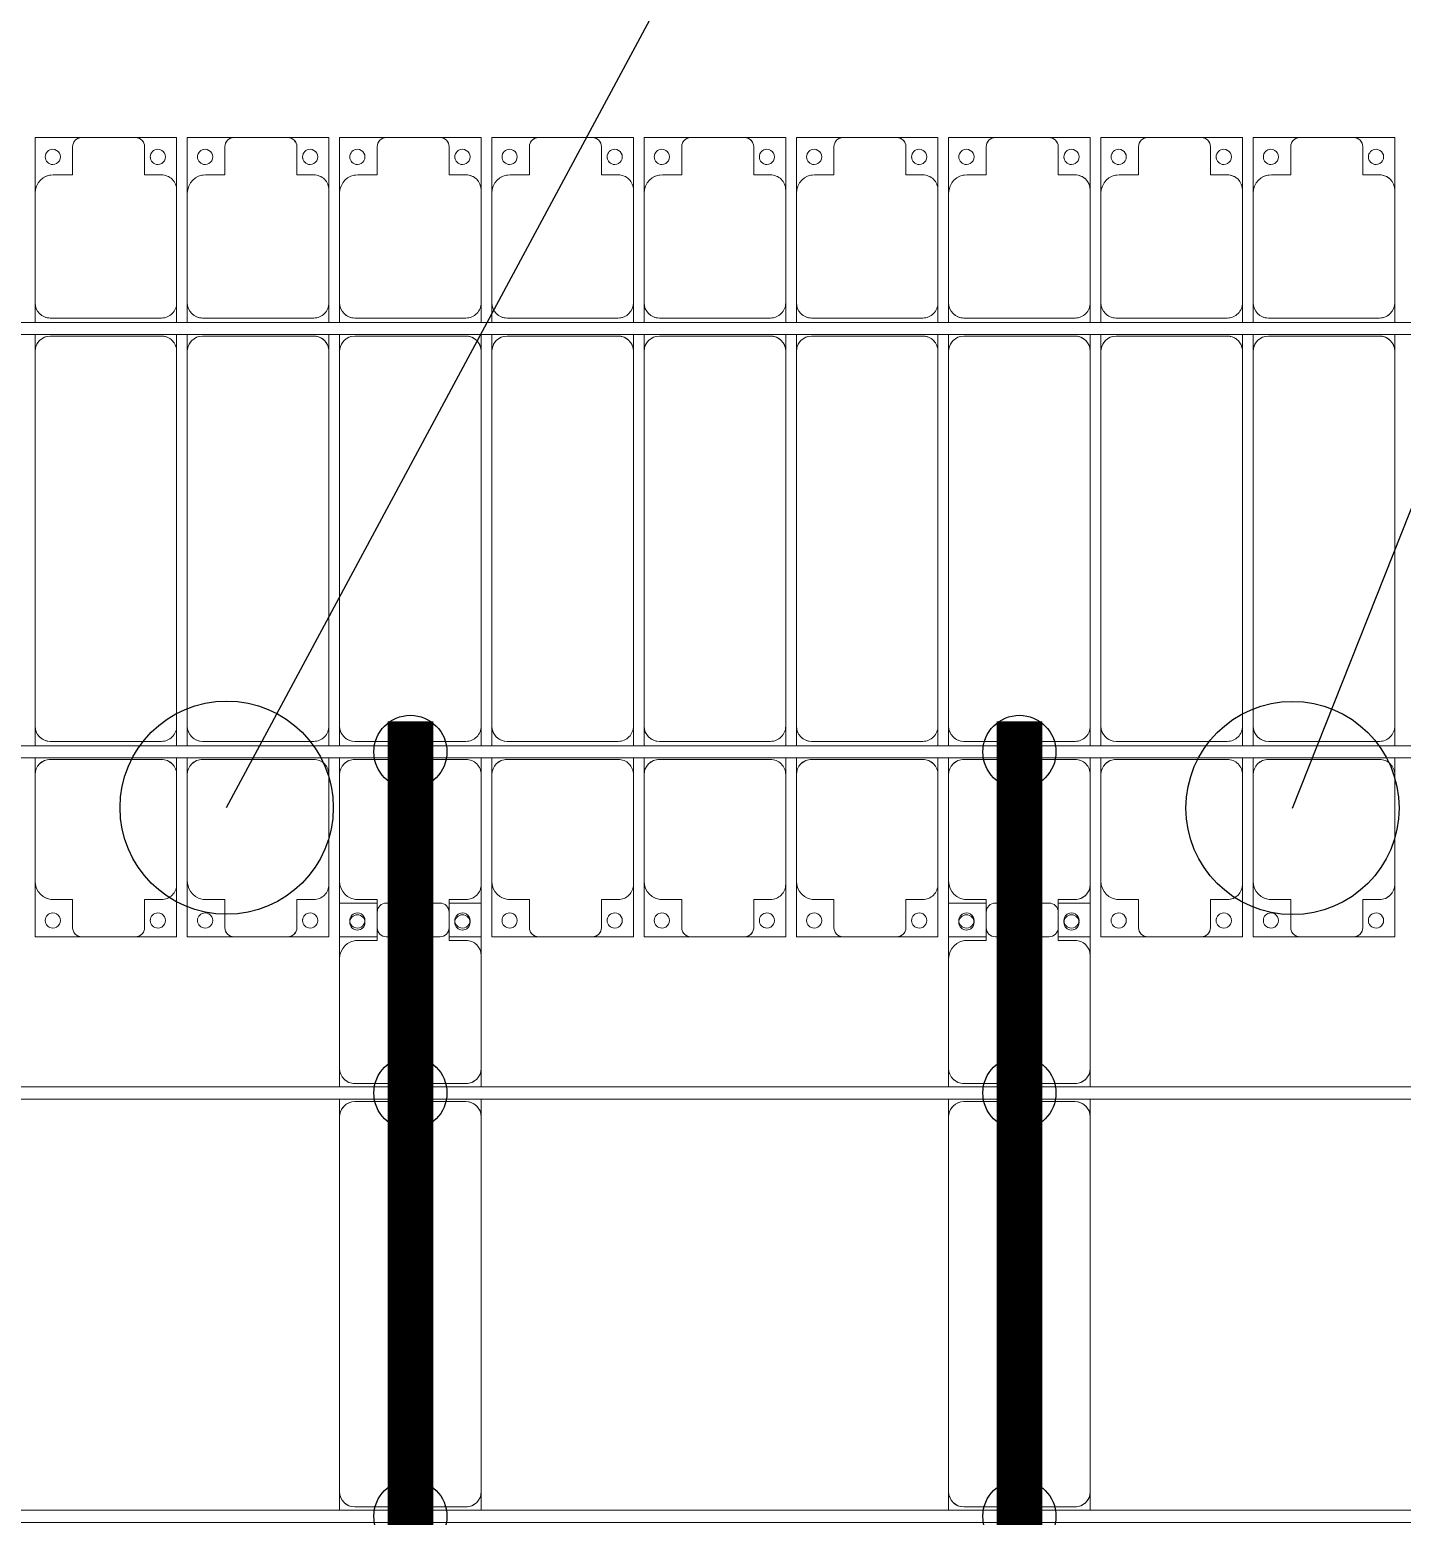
# Model space of a CAD drawing. Header units: millimetres. Extents: x -178706 to 107777, y -87310 to 933.
# Drawn here: x -14141 to -9634, y -44021 to -39140 of the extents above; entities that cross this region are included whole.
import ezdxf

# ---------------------------------------------------------------- set-up
doc = ezdxf.new("R2010")
doc.units = ezdxf.units.MM
doc.layers.add('A-GENM', color=13, linetype='Continuous', lineweight=9)
doc.layers.add('S-BEAM', color=12, linetype='Continuous', lineweight=9)
for name, color, linetype in [('GC-BICH NEO', 6, 'Continuous'), ('GC-DAY NEO', 5, 'Continuous'), ('GC-HOP 40x60 GIA CUONG', 1, 'Continuous')]:
    doc.layers.add(name, color=color, linetype=linetype)

# ---------------------------------------------------------------- blocks, each defined once
blk = doc.blocks.new('Dai phao do pin - DẢI PHAO ĐỠ PIN-V62-BỐ TRÍ KHUNG KẾT CẤU BÈ PIN 04')
at = {"layer": 'A-GENM', "color": 7}
for p, q in [((31948.9, 241.6), (32009.7, 241.6)), ((33240.3, 241.6), (32009.7, 241.6)), ((33240.3, 241.6), (33298.9, 241.6)), ((33338.9, 241.6), (33399.7, 241.6)), ((33759.7, 241.6), (33399.7, 241.6)), ((33759.7, 241.6), (33942.2, 241.6)), ((33942.2, 241.6), (33942.2, 118.2)), ((31959.7, 191.6), (31959.7, -173.4)), ((33290.3, -173.4), (33290.3, 191.6)), ((33349.7, 191.6), (33349.7, -173.4)), ((33819.7, 118.2), (33819.7, 181.6)), ((33912.2, 118.2), (33819.7, 118.2)), ((33942.2, -88.2), (33942.2, 88.2)), ((33819.7, -173.4), (33819.7, -118.2)), ((33819.7, -118.2), (33912.2, -118.2)), ((33942.2, -118.2), (33942.2, -223.4)), ((32009.7, -223.4), (31948.9, -223.4)), ((32009.7, -223.4), (33240.3, -223.4)), ((33298.9, -223.4), (33240.3, -223.4)), ((33399.7, -223.4), (33338.9, -223.4)), ((33399.7, -223.4), (33769.7, -223.4)), ((33942.2, -223.4), (33769.7, -223.4))]:
    blk.add_line(p, q, dxfattribs=at)
for centre, radius, start, end in [((32009.7, 191.6), 50, 90, 180), ((32009.7, 191.6), 50, 105, 180), ((33240.3, 191.6), 50, 360, 90), ((33240.3, 191.6), 50, 15, 90), ((33399.7, 191.6), 50, 90, 180), ((33399.7, 191.6), 50, 135, 180), ((33759.7, 181.6), 60, 360, 90), ((33759.7, 181.6), 60, 360, 30), ((33878.6, 183.2), 25, 360, 180), ((33878.6, 183.2), 25, 180, 0), ((33912.2, 88.2), 30, 0, 90), ((33912.2, -88.2), 30, 270, 0), ((33878.6, -161.8), 25, 0, 180), ((32009.7, -173.4), 50, 180, 270), ((32009.7, -173.4), 50, 180, 225), ((33240.3, -173.4), 50, 270, 360), ((33240.3, -173.4), 50, 285, 360), ((33399.7, -173.4), 50, 180, 270), ((33399.7, -173.4), 50, 180, 225), ((33769.7, -173.4), 50, 270, 360), ((33769.7, -173.4), 50, 315, 0), ((33878.6, -161.8), 25, 180, 0), ((32009.7, -173.4), 50, 231.3763, 270)]:
    blk.add_arc(centre, radius, start, end, dxfattribs=at)
blk = doc.blocks.new('Dai phao do pin - DẢI PHAO ĐỠ PIN-V63-BỐ TRÍ KHUNG KẾT CẤU BÈ PIN 04')
at = {"layer": 'A-GENM', "color": 7}
for p, q in [((31948.9, 241.6), (32009.7, 241.6)), ((33240.3, 241.6), (32009.7, 241.6)), ((33240.3, 241.6), (33298.9, 241.6)), ((33338.9, 241.6), (33399.7, 241.6)), ((33759.7, 241.6), (33399.7, 241.6)), ((33759.7, 241.6), (33942.2, 241.6)), ((33942.2, 241.6), (33942.2, 118.2)), ((31959.7, 191.6), (31959.7, -173.4)), ((33290.3, -173.4), (33290.3, 191.6)), ((33349.7, 191.6), (33349.7, -173.4)), ((33819.7, 118.2), (33819.7, 181.6)), ((33912.2, 118.2), (33819.7, 118.2)), ((33942.2, -88.2), (33942.2, 88.2)), ((33819.7, -173.4), (33819.7, -118.2)), ((33819.7, -118.2), (33912.2, -118.2)), ((33942.2, -118.2), (33942.2, -223.4)), ((32009.7, -223.4), (31948.9, -223.4)), ((32009.7, -223.4), (33240.3, -223.4)), ((33298.9, -223.4), (33240.3, -223.4)), ((33399.7, -223.4), (33338.9, -223.4)), ((33399.7, -223.4), (33769.7, -223.4)), ((33942.2, -223.4), (33769.7, -223.4))]:
    blk.add_line(p, q, dxfattribs=at)
for centre, radius, start, end in [((32009.7, 191.6), 50, 90, 180), ((32009.7, 191.6), 50, 105, 180), ((33240.3, 191.6), 50, 360, 90), ((33240.3, 191.6), 50, 15, 90), ((33399.7, 191.6), 50, 90, 180), ((33399.7, 191.6), 50, 135, 180), ((33759.7, 181.6), 60, 360, 90), ((33759.7, 181.6), 60, 360, 30), ((33878.6, 183.2), 25, 360, 180), ((33878.6, 183.2), 25, 180, 0), ((33912.2, 88.2), 30, 0, 90), ((33912.2, -88.2), 30, 270, 0), ((33878.6, -161.8), 25, 0, 180), ((32009.7, -173.4), 50, 180, 270), ((32009.7, -173.4), 50, 180, 225), ((33240.3, -173.4), 50, 270, 360), ((33240.3, -173.4), 50, 285, 360), ((33399.7, -173.4), 50, 180, 270), ((33399.7, -173.4), 50, 180, 225), ((33769.7, -173.4), 50, 270, 360), ((33769.7, -173.4), 50, 315, 0), ((33878.6, -161.8), 25, 180, 0), ((32009.7, -173.4), 50, 231.3815, 270)]:
    blk.add_arc(centre, radius, start, end, dxfattribs=at)
blk = doc.blocks.new('Dầm C52 - Dầm C52-22346-BỐ TRÍ KHUNG KẾT CẤU BÈ PIN 04')
at = {"layer": 'S-BEAM', "color": 1}
for p, q in [((-87623.4, 20), (87623.4, 20)), ((87623.4, -20), (-87623.4, -20))]:
    blk.add_line(p, q, dxfattribs=at)
blk = doc.blocks.new('Dải phao đi lại kèm đỡ invester - DẢI PHAO ĐI LẠI-17150-BỐ TRÍ KHUNG KẾT CẤU BÈ PIN 04')
at = {"layer": 'A-GENM', "color": 7}
for p, q in [((30258.4, 1312.2), (30411.8, 1312.2)), ((30258.4, 1129.7), (30258.4, 1312.2)), ((30381.8, 1282.2), (30381.8, 1189.7)), ((30588.2, 1312.2), (30411.8, 1312.2)), ((30588.2, 1312.2), (30723.4, 1312.2)), ((30618.2, 1189.7), (30618.2, 1282.2)), ((30723.4, 1312.2), (30723.4, 1139.7)), ((30758.4, 1312.2), (30911.8, 1312.2)), ((30758.4, 1129.7), (30758.4, 1312.2)), ((30881.8, 1282.2), (30881.8, 1189.7)), ((31088.2, 1312.2), (30911.8, 1312.2)), ((31088.2, 1312.2), (31223.4, 1312.2)), ((31118.2, 1189.7), (31118.2, 1282.2)), ((31223.4, 1312.2), (31223.4, 1139.7)), ((31258.4, 1312.2), (31411.8, 1312.2)), ((31258.4, 1129.7), (31258.4, 1312.2)), ((31381.8, 1282.2), (31381.8, 1189.7)), ((31588.2, 1312.2), (31411.8, 1312.2)), ((31588.2, 1312.2), (31723.4, 1312.2)), ((31618.2, 1189.7), (31618.2, 1282.2)), ((31723.4, 1312.2), (31723.4, 1139.7)), ((31758.4, 1312.2), (31911.8, 1312.2)), ((31758.4, 1129.7), (31758.4, 1312.2)), ((31881.8, 1282.2), (31881.8, 1189.7)), ((32088.2, 1312.2), (31911.8, 1312.2)), ((32088.2, 1312.2), (32223.4, 1312.2)), ((32118.2, 1189.7), (32118.2, 1282.2)), ((32223.4, 1312.2), (32223.4, 1139.7)), ((32258.4, 1312.2), (32411.8, 1312.2)), ((32258.4, 1129.7), (32258.4, 1312.2)), ((32381.8, 1282.2), (32381.8, 1189.7)), ((32588.2, 1312.2), (32411.8, 1312.2)), ((32588.2, 1312.2), (32723.4, 1312.2)), ((32618.2, 1189.7), (32618.2, 1282.2)), ((32723.4, 1312.2), (32723.4, 1139.7)), ((32758.4, 1312.2), (32911.8, 1312.2)), ((32758.4, 1129.7), (32758.4, 1312.2)), ((32881.8, 1282.2), (32881.8, 1189.7)), ((33088.2, 1312.2), (32911.8, 1312.2)), ((33088.2, 1312.2), (33223.4, 1312.2)), ((33118.2, 1189.7), (33118.2, 1282.2)), ((33223.4, 1312.2), (33223.4, 1139.7)), ((33258.4, 1312.2), (33411.8, 1312.2)), ((33258.4, 1129.7), (33258.4, 1312.2)), ((33381.8, 1282.2), (33381.8, 1189.7)), ((33588.2, 1312.2), (33411.8, 1312.2)), ((33588.2, 1312.2), (33723.4, 1312.2)), ((33618.2, 1189.7), (33618.2, 1282.2)), ((33723.4, 1312.2), (33723.4, 1139.7)), ((33758.4, 1312.2), (33911.8, 1312.2)), ((33758.4, 1129.7), (33758.4, 1312.2)), ((33881.8, 1282.2), (33881.8, 1189.7)), ((34088.2, 1312.2), (33911.8, 1312.2)), ((34088.2, 1312.2), (34223.4, 1312.2)), ((34118.2, 1189.7), (34118.2, 1282.2)), ((34223.4, 1312.2), (34223.4, 1139.7)), ((34258.4, 1312.2), (34411.8, 1312.2)), ((34258.4, 1129.7), (34258.4, 1312.2)), ((34381.8, 1282.2), (34381.8, 1189.7)), ((34588.2, 1312.2), (34411.8, 1312.2)), ((34588.2, 1312.2), (34723.4, 1312.2)), ((34618.2, 1189.7), (34618.2, 1282.2)), ((34723.4, 1312.2), (34723.4, 1139.7)), ((30381.8, 1189.7), (30318.4, 1189.7)), ((30673.4, 1189.7), (30618.2, 1189.7)), ((30881.8, 1189.7), (30818.4, 1189.7)), ((31173.4, 1189.7), (31118.2, 1189.7)), ((31381.8, 1189.7), (31318.4, 1189.7)), ((31673.4, 1189.7), (31618.2, 1189.7)), ((31881.8, 1189.7), (31818.4, 1189.7)), ((32173.4, 1189.7), (32118.2, 1189.7)), ((32381.8, 1189.7), (32318.4, 1189.7)), ((32673.4, 1189.7), (32618.2, 1189.7)), ((32881.8, 1189.7), (32818.4, 1189.7)), ((33173.4, 1189.7), (33118.2, 1189.7)), ((33381.8, 1189.7), (33318.4, 1189.7)), ((33673.4, 1189.7), (33618.2, 1189.7)), ((33881.8, 1189.7), (33818.4, 1189.7)), ((34173.4, 1189.7), (34118.2, 1189.7)), ((34381.8, 1189.7), (34318.4, 1189.7)), ((34673.4, 1189.7), (34618.2, 1189.7)), ((30258.4, 1129.7), (30258.4, 769.7)), ((30723.4, 769.7), (30723.4, 1139.7)), ((30758.4, 1129.7), (30758.4, 769.7)), ((31223.4, 769.7), (31223.4, 1139.7)), ((31258.4, 1129.7), (31258.4, 769.7)), ((31723.4, 769.7), (31723.4, 1139.7)), ((31758.4, 1129.7), (31758.4, 769.7)), ((32223.4, 769.7), (32223.4, 1139.7)), ((32258.4, 1129.7), (32258.4, 769.7)), ((32723.4, 769.7), (32723.4, 1139.7)), ((32758.4, 1129.7), (32758.4, 769.7)), ((33223.4, 769.7), (33223.4, 1139.7)), ((33258.4, 1129.7), (33258.4, 769.7)), ((33723.4, 769.7), (33723.4, 1139.7)), ((33758.4, 1129.7), (33758.4, 769.7)), ((34223.4, 769.7), (34223.4, 1139.7)), ((34258.4, 1129.7), (34258.4, 769.7)), ((34723.4, 769.7), (34723.4, 1139.7)), ((30258.4, 705.3), (30258.4, 769.7)), ((30723.4, 769.7), (30723.4, 705.3)), ((30758.4, 705.3), (30758.4, 769.7)), ((31223.4, 769.7), (31223.4, 705.3)), ((31258.4, 705.3), (31258.4, 769.7)), ((31723.4, 769.7), (31723.4, 705.3)), ((31758.4, 705.3), (31758.4, 769.7)), ((32223.4, 769.7), (32223.4, 705.3)), ((32258.4, 705.3), (32258.4, 769.7)), ((32723.4, 769.7), (32723.4, 705.3)), ((32758.4, 705.3), (32758.4, 769.7)), ((33223.4, 769.7), (33223.4, 705.3)), ((33258.4, 705.3), (33258.4, 769.7)), ((33723.4, 769.7), (33723.4, 705.3)), ((33758.4, 705.3), (33758.4, 769.7)), ((34223.4, 769.7), (34223.4, 705.3)), ((34258.4, 705.3), (34258.4, 769.7)), ((34723.4, 769.7), (34723.4, 705.3)), ((30308.4, 719.7), (30673.4, 719.7)), ((30808.4, 719.7), (31173.4, 719.7)), ((31308.4, 719.7), (31673.4, 719.7)), ((31808.4, 719.7), (32173.4, 719.7)), ((32308.4, 719.7), (32673.4, 719.7)), ((32808.4, 719.7), (33173.4, 719.7)), ((33308.4, 719.7), (33673.4, 719.7)), ((33808.4, 719.7), (34173.4, 719.7)), ((34308.4, 719.7), (34673.4, 719.7)), ((30258.4, 610.3), (30258.4, 665.3)), ((30673.4, 660.3), (30308.4, 660.3)), ((30723.4, 665.3), (30723.4, 610.3)), ((30758.4, 610.3), (30758.4, 665.3)), ((31173.4, 660.3), (30808.4, 660.3)), ((31223.4, 665.3), (31223.4, 610.3)), ((31258.4, 610.3), (31258.4, 665.3)), ((31673.4, 660.3), (31308.4, 660.3)), ((31723.4, 665.3), (31723.4, 610.3)), ((31758.4, 610.3), (31758.4, 665.3)), ((32173.4, 660.3), (31808.4, 660.3)), ((32223.4, 665.3), (32223.4, 610.3)), ((32258.4, 610.3), (32258.4, 665.3)), ((32673.4, 660.3), (32308.4, 660.3)), ((32723.4, 665.3), (32723.4, 610.3)), ((32758.4, 610.3), (32758.4, 665.3)), ((33173.4, 660.3), (32808.4, 660.3)), ((33223.4, 665.3), (33223.4, 610.3)), ((33258.4, 610.3), (33258.4, 665.3)), ((33673.4, 660.3), (33308.4, 660.3)), ((33723.4, 665.3), (33723.4, 610.3)), ((33758.4, 610.3), (33758.4, 665.3)), ((34173.4, 660.3), (33808.4, 660.3)), ((34223.4, 665.3), (34223.4, 610.3)), ((34258.4, 610.3), (34258.4, 665.3)), ((34673.4, 660.3), (34308.4, 660.3)), ((34723.4, 665.3), (34723.4, 610.3)), ((30258.4, 610.3), (30258.4, -620.3)), ((30723.4, -620.3), (30723.4, 610.3)), ((30758.4, 610.3), (30758.4, -620.3)), ((31223.4, -620.3), (31223.4, 610.3)), ((31258.4, 610.3), (31258.4, -620.3)), ((31723.4, -620.3), (31723.4, 610.3)), ((31758.4, 610.3), (31758.4, -620.3)), ((32223.4, -620.3), (32223.4, 610.3)), ((32258.4, 610.3), (32258.4, -620.3)), ((32723.4, -620.3), (32723.4, 610.3)), ((32758.4, 610.3), (32758.4, -620.3)), ((33223.4, -620.3), (33223.4, 610.3)), ((33258.4, 610.3), (33258.4, -620.3)), ((33723.4, -620.3), (33723.4, 610.3)), ((33758.4, 610.3), (33758.4, -620.3)), ((34223.4, -620.3), (34223.4, 610.3)), ((34258.4, 610.3), (34258.4, -620.3)), ((34723.4, -620.3), (34723.4, 610.3)), ((30258.4, -684.7), (30258.4, -620.3)), ((30723.4, -620.3), (30723.4, -684.7)), ((30758.4, -684.7), (30758.4, -620.3)), ((31223.4, -620.3), (31223.4, -684.7)), ((31258.4, -684.7), (31258.4, -620.3)), ((31723.4, -620.3), (31723.4, -684.7)), ((31758.4, -684.7), (31758.4, -620.3)), ((32223.4, -620.3), (32223.4, -684.7)), ((32258.4, -684.7), (32258.4, -620.3)), ((32723.4, -620.3), (32723.4, -684.7)), ((32758.4, -684.7), (32758.4, -620.3)), ((33223.4, -620.3), (33223.4, -684.7)), ((33258.4, -684.7), (33258.4, -620.3)), ((33723.4, -620.3), (33723.4, -684.7)), ((33758.4, -684.7), (33758.4, -620.3)), ((34223.4, -620.3), (34223.4, -684.7)), ((34258.4, -684.7), (34258.4, -620.3)), ((34723.4, -620.3), (34723.4, -684.7)), ((30308.4, -670.3), (30673.4, -670.3)), ((30808.4, -670.3), (31173.4, -670.3)), ((31308.4, -670.3), (31673.4, -670.3)), ((31808.4, -670.3), (32173.4, -670.3)), ((32308.4, -670.3), (32673.4, -670.3)), ((32808.4, -670.3), (33173.4, -670.3)), ((33308.4, -670.3), (33673.4, -670.3)), ((33808.4, -670.3), (34173.4, -670.3)), ((34308.4, -670.3), (34673.4, -670.3)), ((30258.4, -779.7), (30258.4, -724.7)), ((30673.4, -729.7), (30308.4, -729.7)), ((30723.4, -724.7), (30723.4, -779.7)), ((30758.4, -779.7), (30758.4, -724.7)), ((31173.4, -729.7), (30808.4, -729.7)), ((31223.4, -724.7), (31223.4, -779.7)), ((31258.4, -779.7), (31258.4, -724.7)), ((31673.4, -729.7), (31308.4, -729.7)), ((31723.4, -724.7), (31723.4, -779.7)), ((31758.4, -779.7), (31758.4, -724.7)), ((32173.4, -729.7), (31808.4, -729.7)), ((32223.4, -724.7), (32223.4, -779.7)), ((32258.4, -779.7), (32258.4, -724.7)), ((32673.4, -729.7), (32308.4, -729.7)), ((32723.4, -724.7), (32723.4, -779.7)), ((32758.4, -779.7), (32758.4, -724.7)), ((33173.4, -729.7), (32808.4, -729.7)), ((33223.4, -724.7), (33223.4, -779.7)), ((33258.4, -779.7), (33258.4, -724.7)), ((33673.4, -729.7), (33308.4, -729.7)), ((33723.4, -724.7), (33723.4, -779.7)), ((33758.4, -779.7), (33758.4, -724.7)), ((34173.4, -729.7), (33808.4, -729.7)), ((34223.4, -724.7), (34223.4, -779.7)), ((34258.4, -779.7), (34258.4, -724.7)), ((34673.4, -729.7), (34308.4, -729.7)), ((34723.4, -724.7), (34723.4, -779.7)), ((30258.4, -779.7), (30258.4, -1129.7)), ((30723.4, -1139.7), (30723.4, -779.7)), ((30758.4, -779.7), (30758.4, -1129.7)), ((31223.4, -1139.7), (31223.4, -779.7)), ((31258.4, -779.7), (31258.4, -1129.7)), ((31723.4, -1139.7), (31723.4, -779.7)), ((31758.4, -779.7), (31758.4, -1129.7)), ((32223.4, -1139.7), (32223.4, -779.7)), ((32258.4, -779.7), (32258.4, -1129.7)), ((32723.4, -1139.7), (32723.4, -779.7)), ((32758.4, -779.7), (32758.4, -1129.7)), ((33223.4, -1139.7), (33223.4, -779.7)), ((33258.4, -779.7), (33258.4, -1129.7)), ((33723.4, -1139.7), (33723.4, -779.7)), ((33758.4, -779.7), (33758.4, -1129.7)), ((34223.4, -1139.7), (34223.4, -779.7)), ((34258.4, -779.7), (34258.4, -1129.7)), ((34723.4, -1139.7), (34723.4, -779.7)), ((30258.4, -1312.2), (30258.4, -1129.7)), ((30723.4, -1139.7), (30723.4, -1312.2)), ((30758.4, -1312.2), (30758.4, -1129.7)), ((31223.4, -1139.7), (31223.4, -1312.2)), ((31258.4, -1312.2), (31258.4, -1129.7)), ((31723.4, -1139.7), (31723.4, -1312.2)), ((31758.4, -1312.2), (31758.4, -1129.7)), ((32223.4, -1139.7), (32223.4, -1312.2)), ((32258.4, -1312.2), (32258.4, -1129.7)), ((32723.4, -1139.7), (32723.4, -1312.2)), ((32758.4, -1312.2), (32758.4, -1129.7)), ((33223.4, -1139.7), (33223.4, -1312.2)), ((33258.4, -1312.2), (33258.4, -1129.7)), ((33723.4, -1139.7), (33723.4, -1312.2)), ((33758.4, -1312.2), (33758.4, -1129.7)), ((34223.4, -1139.7), (34223.4, -1312.2)), ((34258.4, -1312.2), (34258.4, -1129.7)), ((34723.4, -1139.7), (34723.4, -1312.2)), ((30318.4, -1189.7), (30381.8, -1189.7)), ((30381.8, -1189.7), (30381.8, -1282.2)), ((30618.2, -1282.2), (30618.2, -1189.7)), ((30618.2, -1189.7), (30673.4, -1189.7)), ((30818.4, -1189.7), (30881.8, -1189.7)), ((30881.8, -1189.7), (30881.8, -1282.2)), ((31118.2, -1282.2), (31118.2, -1189.7)), ((31118.2, -1189.7), (31173.4, -1189.7)), ((31318.4, -1189.7), (31381.8, -1189.7)), ((31381.8, -1189.7), (31381.8, -1282.2)), ((31618.2, -1282.2), (31618.2, -1189.7)), ((31618.2, -1189.7), (31673.4, -1189.7)), ((31818.4, -1189.7), (31881.8, -1189.7)), ((31881.8, -1189.7), (31881.8, -1282.2)), ((32118.2, -1282.2), (32118.2, -1189.7)), ((32118.2, -1189.7), (32173.4, -1189.7)), ((32318.4, -1189.7), (32381.8, -1189.7)), ((32381.8, -1189.7), (32381.8, -1282.2)), ((32618.2, -1282.2), (32618.2, -1189.7)), ((32618.2, -1189.7), (32673.4, -1189.7)), ((32818.4, -1189.7), (32881.8, -1189.7)), ((32881.8, -1189.7), (32881.8, -1282.2)), ((33118.2, -1282.2), (33118.2, -1189.7)), ((33118.2, -1189.7), (33173.4, -1189.7)), ((33318.4, -1189.7), (33381.8, -1189.7)), ((33381.8, -1189.7), (33381.8, -1282.2)), ((33618.2, -1282.2), (33618.2, -1189.7)), ((33618.2, -1189.7), (33673.4, -1189.7)), ((33818.4, -1189.7), (33881.8, -1189.7)), ((33881.8, -1189.7), (33881.8, -1282.2)), ((34118.2, -1282.2), (34118.2, -1189.7)), ((34118.2, -1189.7), (34173.4, -1189.7)), ((34318.4, -1189.7), (34381.8, -1189.7)), ((34381.8, -1189.7), (34381.8, -1282.2)), ((34618.2, -1282.2), (34618.2, -1189.7)), ((34618.2, -1189.7), (34673.4, -1189.7)), ((30411.8, -1312.2), (30258.4, -1312.2)), ((30411.8, -1312.2), (30588.2, -1312.2)), ((30723.4, -1312.2), (30588.2, -1312.2)), ((30911.8, -1312.2), (30758.4, -1312.2)), ((30911.8, -1312.2), (31088.2, -1312.2)), ((31223.4, -1312.2), (31088.2, -1312.2)), ((31381.8, -1312.2), (31258.4, -1312.2)), ((31411.8, -1312.2), (31588.2, -1312.2)), ((31723.4, -1312.2), (31618.2, -1312.2)), ((31911.8, -1312.2), (31758.4, -1312.2)), ((31911.8, -1312.2), (32088.2, -1312.2)), ((32223.4, -1312.2), (32088.2, -1312.2)), ((32411.8, -1312.2), (32258.4, -1312.2)), ((32411.8, -1312.2), (32588.2, -1312.2)), ((32723.4, -1312.2), (32588.2, -1312.2)), ((32911.8, -1312.2), (32758.4, -1312.2)), ((32911.8, -1312.2), (33088.2, -1312.2)), ((33223.4, -1312.2), (33088.2, -1312.2)), ((33381.8, -1312.2), (33258.4, -1312.2)), ((33411.8, -1312.2), (33588.2, -1312.2)), ((33723.4, -1312.2), (33618.2, -1312.2)), ((33911.8, -1312.2), (33758.4, -1312.2)), ((33911.8, -1312.2), (34088.2, -1312.2)), ((34223.4, -1312.2), (34088.2, -1312.2)), ((34411.8, -1312.2), (34258.4, -1312.2)), ((34411.8, -1312.2), (34588.2, -1312.2)), ((34723.4, -1312.2), (34588.2, -1312.2))]:
    blk.add_line(p, q, dxfattribs=at)
for centre, radius, start, end in [((30316.8, 1248.6), 25, 90, 270), ((30316.8, 1248.6), 25, 270, 90), ((30411.8, 1282.2), 30, 90, 180), ((30411.8, 1282.2), 30, 90, 150), ((30588.2, 1282.2), 30, 0, 90), ((30588.2, 1282.2), 30, 30, 90), ((30661.8, 1248.6), 25, 90, 270), ((30661.8, 1248.6), 25, 270, 90), ((30816.8, 1248.6), 25, 90, 270), ((30816.8, 1248.6), 25, 270, 90), ((30911.8, 1282.2), 30, 90, 180), ((30911.8, 1282.2), 30, 90, 150), ((31088.2, 1282.2), 30, 360, 90), ((31088.2, 1282.2), 30, 30, 90), ((31161.8, 1248.6), 25, 90, 270), ((31161.8, 1248.6), 25, 270, 90), ((31316.8, 1248.6), 25, 90, 270), ((31316.8, 1248.6), 25, 270, 90), ((31411.8, 1282.2), 30, 90, 180), ((31411.8, 1282.2), 30, 90, 150), ((31588.2, 1282.2), 30, 360, 90), ((31588.2, 1282.2), 30, 30, 90), ((31661.8, 1248.6), 25, 90, 270), ((31661.8, 1248.6), 25, 270, 90), ((31816.8, 1248.6), 25, 90, 270), ((31816.8, 1248.6), 25, 270, 90), ((31911.8, 1282.2), 30, 90, 180), ((31911.8, 1282.2), 30, 90, 150), ((32088.2, 1282.2), 30, 360, 90), ((32088.2, 1282.2), 30, 30, 90), ((32161.8, 1248.6), 25, 90, 270), ((32161.8, 1248.6), 25, 270, 90), ((32316.8, 1248.6), 25, 90, 270), ((32316.8, 1248.6), 25, 270, 90), ((32411.8, 1282.2), 30, 90, 180), ((32411.8, 1282.2), 30, 90, 150), ((32588.2, 1282.2), 30, 360, 90), ((32588.2, 1282.2), 30, 30, 90), ((32661.8, 1248.6), 25, 90, 270), ((32661.8, 1248.6), 25, 270, 90), ((32816.8, 1248.6), 25, 90, 270), ((32816.8, 1248.6), 25, 270, 90), ((32911.8, 1282.2), 30, 90, 180), ((32911.8, 1282.2), 30, 90, 150), ((33088.2, 1282.2), 30, 360, 90), ((33088.2, 1282.2), 30, 30, 90), ((33161.8, 1248.6), 25, 90, 270), ((33161.8, 1248.6), 25, 270, 90), ((33316.8, 1248.6), 25, 90, 270), ((33316.8, 1248.6), 25, 270, 90), ((33411.8, 1282.2), 30, 90, 180), ((33411.8, 1282.2), 30, 90, 150), ((33588.2, 1282.2), 30, 0, 90), ((33588.2, 1282.2), 30, 30, 90), ((33661.8, 1248.6), 25, 90, 270), ((33661.8, 1248.6), 25, 270, 90), ((33816.8, 1248.6), 25, 90, 270), ((33816.8, 1248.6), 25, 270, 90), ((33911.8, 1282.2), 30, 90, 180), ((33911.8, 1282.2), 30, 90, 150), ((34088.2, 1282.2), 30, 360, 90), ((34088.2, 1282.2), 30, 30, 90), ((34161.8, 1248.6), 25, 90, 270), ((34161.8, 1248.6), 25, 270, 90), ((34316.8, 1248.6), 25, 90, 270), ((34316.8, 1248.6), 25, 270, 90), ((34411.8, 1282.2), 30, 90, 180), ((34411.8, 1282.2), 30, 90, 150), ((34588.2, 1282.2), 30, 360, 90), ((34588.2, 1282.2), 30, 30, 90), ((34661.8, 1248.6), 25, 90, 270), ((34661.8, 1248.6), 25, 270, 90), ((30661.8, 1248.6), 25, 180, 195), ((31161.8, 1248.6), 25, 180, 195), ((31661.8, 1248.6), 25, 180, 195), ((32161.8, 1248.6), 25, 180, 195), ((32661.8, 1248.6), 25, 180, 195), ((33161.8, 1248.6), 25, 180, 195), ((33661.8, 1248.6), 25, 180, 195), ((34161.8, 1248.6), 25, 180, 195), ((34661.8, 1248.6), 25, 180, 195), ((30318.4, 1129.7), 60, 90, 180), ((30318.4, 1129.7), 60, 90, 120), ((30673.4, 1139.7), 50, 360, 90), ((30673.4, 1139.7), 50, 45, 90), ((30818.4, 1129.7), 60, 90, 180), ((30818.4, 1129.7), 60, 90, 120), ((31173.4, 1139.7), 50, 360, 90), ((31173.4, 1139.7), 50, 45, 90), ((31318.4, 1129.7), 60, 90, 180), ((31318.4, 1129.7), 60, 90, 120), ((31673.4, 1139.7), 50, 0, 90), ((31673.4, 1139.7), 50, 45, 90), ((31818.4, 1129.7), 60, 90, 180), ((31818.4, 1129.7), 60, 90, 120), ((32173.4, 1139.7), 50, 360, 90), ((32173.4, 1139.7), 50, 45, 90), ((32318.4, 1129.7), 60, 90, 180), ((32318.4, 1129.7), 60, 90, 120), ((32673.4, 1139.7), 50, 360, 90), ((32673.4, 1139.7), 50, 45, 90), ((32818.4, 1129.7), 60, 90, 180), ((32818.4, 1129.7), 60, 90, 120), ((33173.4, 1139.7), 50, 360, 90), ((33173.4, 1139.7), 50, 45, 90), ((33318.4, 1129.7), 60, 90, 180), ((33318.4, 1129.7), 60, 90, 120), ((33673.4, 1139.7), 50, 0, 90), ((33673.4, 1139.7), 50, 45, 90), ((33818.4, 1129.7), 60, 90, 180), ((33818.4, 1129.7), 60, 90, 120), ((34173.4, 1139.7), 50, 0, 90), ((34173.4, 1139.7), 50, 45, 90), ((34318.4, 1129.7), 60, 90, 180), ((34318.4, 1129.7), 60, 90, 120), ((34673.4, 1139.7), 50, 0, 90), ((34673.4, 1139.7), 50, 45, 90), ((30308.4, 769.7), 50, 180, 270), ((30308.4, 769.7), 50, 225, 270), ((30673.4, 769.7), 50, 270, 0), ((30673.4, 769.7), 50, 270, 315), ((30808.4, 769.7), 50, 180, 270), ((30808.4, 769.7), 50, 225, 270), ((31173.4, 769.7), 50, 270, 0), ((31173.4, 769.7), 50, 270, 315), ((31308.4, 769.7), 50, 180, 270), ((31308.4, 769.7), 50, 225, 270), ((31673.4, 769.7), 50, 270, 0), ((31673.4, 769.7), 50, 270, 315), ((31808.4, 769.7), 50, 180, 270), ((31808.4, 769.7), 50, 225, 270), ((32173.4, 769.7), 50, 270, 360), ((32173.4, 769.7), 50, 270, 315), ((32308.4, 769.7), 50, 180, 270), ((32308.4, 769.7), 50, 225, 270), ((32673.4, 769.7), 50, 270, 0), ((32673.4, 769.7), 50, 270, 315), ((32808.4, 769.7), 50, 180, 270), ((32808.4, 769.7), 50, 225, 270), ((33173.4, 769.7), 50, 270, 0), ((33173.4, 769.7), 50, 270, 315), ((33308.4, 769.7), 50, 180, 270), ((33308.4, 769.7), 50, 225, 270), ((33673.4, 769.7), 50, 270, 0), ((33673.4, 769.7), 50, 270, 315), ((33808.4, 769.7), 50, 180, 270), ((33808.4, 769.7), 50, 225, 270), ((34173.4, 769.7), 50, 270, 0), ((34173.4, 769.7), 50, 270, 315), ((34308.4, 769.7), 50, 180, 270), ((34308.4, 769.7), 50, 225, 270), ((34673.4, 769.7), 50, 270, 360), ((34673.4, 769.7), 50, 270, 315), ((30308.4, 610.3), 50, 90, 180), ((30308.4, 610.3), 50, 105, 180), ((30673.4, 610.3), 50, 360, 90), ((30673.4, 610.3), 50, 15, 90), ((30808.4, 610.3), 50, 90, 180), ((30808.4, 610.3), 50, 105, 180), ((31173.4, 610.3), 50, 360, 90), ((31173.4, 610.3), 50, 15, 90), ((31308.4, 610.3), 50, 90, 180), ((31308.4, 610.3), 50, 105, 180), ((31673.4, 610.3), 50, 0, 90), ((31673.4, 610.3), 50, 15, 90), ((31808.4, 610.3), 50, 90, 180), ((31808.4, 610.3), 50, 105, 180), ((32173.4, 610.3), 50, 0, 90), ((32173.4, 610.3), 50, 15, 90), ((32308.4, 610.3), 50, 90, 180), ((32308.4, 610.3), 50, 105, 180), ((32673.4, 610.3), 50, 0, 90), ((32673.4, 610.3), 50, 15, 90), ((32808.4, 610.3), 50, 90, 180), ((32808.4, 610.3), 50, 105, 180), ((33173.4, 610.3), 50, 360, 90), ((33173.4, 610.3), 50, 15, 90), ((33308.4, 610.3), 50, 90, 180), ((33308.4, 610.3), 50, 105, 180), ((33673.4, 610.3), 50, 0, 90), ((33673.4, 610.3), 50, 15, 90), ((33808.4, 610.3), 50, 90, 180), ((33808.4, 610.3), 50, 105, 180), ((34173.4, 610.3), 50, 360, 90), ((34173.4, 610.3), 50, 15, 90), ((34308.4, 610.3), 50, 90, 180), ((34308.4, 610.3), 50, 105, 180), ((34673.4, 610.3), 50, 0, 90), ((34673.4, 610.3), 50, 15, 90), ((30308.4, -620.3), 50, 180, 270), ((30308.4, -620.3), 50, 195, 270), ((30673.4, -620.3), 50, 270, 0), ((30673.4, -620.3), 50, 270, 0), ((30808.4, -620.3), 50, 180, 270), ((30808.4, -620.3), 50, 195, 270), ((31173.4, -620.3), 50, 270, 0), ((31173.4, -620.3), 50, 270, 0), ((31308.4, -620.3), 50, 180, 270), ((31308.4, -620.3), 50, 195, 270), ((31673.4, -620.3), 50, 270, 0), ((31673.4, -620.3), 50, 270, 0), ((31808.4, -620.3), 50, 180, 270), ((31808.4, -620.3), 50, 195, 270), ((32173.4, -620.3), 50, 270, 0), ((32173.4, -620.3), 50, 270, 0), ((32308.4, -620.3), 50, 180, 270), ((32308.4, -620.3), 50, 195, 270), ((32673.4, -620.3), 50, 270, 0), ((32673.4, -620.3), 50, 270, 0), ((32808.4, -620.3), 50, 180, 270), ((32808.4, -620.3), 50, 195, 270), ((33173.4, -620.3), 50, 270, 0), ((33173.4, -620.3), 50, 270, 0), ((33308.4, -620.3), 50, 180, 270), ((33308.4, -620.3), 50, 195, 270), ((33673.4, -620.3), 50, 270, 0), ((33673.4, -620.3), 50, 270, 0), ((33808.4, -620.3), 50, 180, 270), ((33808.4, -620.3), 50, 195, 270), ((34173.4, -620.3), 50, 270, 0), ((34173.4, -620.3), 50, 270, 0), ((34308.4, -620.3), 50, 180, 270), ((34308.4, -620.3), 50, 195, 270), ((34673.4, -620.3), 50, 270, 0), ((34673.4, -620.3), 50, 270, 0), ((30308.4, -779.7), 50, 90, 180), ((30308.4, -779.7), 50, 90, 135), ((30673.4, -779.7), 50, 0, 90), ((30673.4, -779.7), 50, 45, 90), ((30808.4, -779.7), 50, 90, 180), ((30808.4, -779.7), 50, 90, 135), ((31173.4, -779.7), 50, 360, 90), ((31173.4, -779.7), 50, 45, 90), ((31308.4, -779.7), 50, 90, 180), ((31308.4, -779.7), 50, 90, 135), ((31673.4, -779.7), 50, 360, 90), ((31673.4, -779.7), 50, 45, 90), ((31808.4, -779.7), 50, 90, 180), ((31808.4, -779.7), 50, 90, 135), ((32173.4, -779.7), 50, 360, 90), ((32173.4, -779.7), 50, 45, 90), ((32308.4, -779.7), 50, 90, 180), ((32308.4, -779.7), 50, 90, 135), ((32673.4, -779.7), 50, 360, 90), ((32673.4, -779.7), 50, 45, 90), ((32808.4, -779.7), 50, 90, 180), ((32808.4, -779.7), 50, 90, 135), ((33173.4, -779.7), 50, 0, 90), ((33173.4, -779.7), 50, 45, 90), ((33308.4, -779.7), 50, 90, 180), ((33308.4, -779.7), 50, 90, 135), ((33673.4, -779.7), 50, 360, 90), ((33673.4, -779.7), 50, 45, 90), ((33808.4, -779.7), 50, 90, 180), ((33808.4, -779.7), 50, 90, 135), ((34173.4, -779.7), 50, 360, 90), ((34173.4, -779.7), 50, 45, 90), ((34308.4, -779.7), 50, 90, 180), ((34308.4, -779.7), 50, 90, 135), ((34673.4, -779.7), 50, 360, 90), ((34673.4, -779.7), 50, 45, 90), ((30318.4, -1129.7), 60, 180, 270), ((30673.4, -1139.7), 50, 270, 0), ((30818.4, -1129.7), 60, 180, 270), ((31173.4, -1139.7), 50, 270, 0), ((31318.4, -1129.7), 60, 180, 270), ((31673.4, -1139.7), 50, 270, 0), ((31818.4, -1129.7), 60, 180, 270), ((32173.4, -1139.7), 50, 270, 0), ((32318.4, -1129.7), 60, 180, 270), ((32673.4, -1139.7), 50, 270, 0), ((32818.4, -1129.7), 60, 180, 270), ((33173.4, -1139.7), 50, 270, 0), ((33318.4, -1129.7), 60, 180, 270), ((33673.4, -1139.7), 50, 270, 360), ((33818.4, -1129.7), 60, 180, 270), ((34173.4, -1139.7), 50, 270, 360), ((34318.4, -1129.7), 60, 180, 270), ((34673.4, -1139.7), 50, 270, 360), ((30318.4, -1129.7), 60, 240, 270), ((30673.4, -1139.7), 50, 270, 315), ((30818.4, -1129.7), 60, 240, 270), ((31173.4, -1139.7), 50, 270, 315), ((31318.4, -1129.7), 60, 240, 270), ((31673.4, -1139.7), 50, 270, 315), ((31818.4, -1129.7), 60, 240, 270), ((32173.4, -1139.7), 50, 270, 315), ((32318.4, -1129.7), 60, 240, 270), ((32673.4, -1139.7), 50, 270, 315), ((32818.4, -1129.7), 60, 240, 270), ((33173.4, -1139.7), 50, 270, 315), ((33318.4, -1129.7), 60, 240, 270), ((33673.4, -1139.7), 50, 270, 315), ((33818.4, -1129.7), 60, 240, 270), ((34173.4, -1139.7), 50, 270, 315), ((34318.4, -1129.7), 60, 240, 270), ((34673.4, -1139.7), 50, 270, 315), ((30316.8, -1258.6), 25, 90, 270), ((30316.8, -1258.6), 25, 270, 90), ((30661.8, -1258.6), 25, 90, 270), ((30661.8, -1258.6), 25, 165, 180), ((30661.8, -1258.6), 25, 270, 90), ((30816.8, -1258.6), 25, 90, 270), ((30816.8, -1258.6), 25, 270, 90), ((31161.8, -1258.6), 25, 90, 270), ((31161.8, -1258.6), 25, 165, 180), ((31161.8, -1258.6), 25, 270, 90), ((31316.8, -1258.6), 25, 90, 270), ((31316.8, -1258.6), 25, 270, 90), ((31661.8, -1258.6), 25, 90, 270), ((31661.8, -1258.6), 25, 270, 90), ((31816.8, -1258.6), 25, 90, 270), ((31816.8, -1258.6), 25, 270, 90), ((32161.8, -1258.6), 25, 90, 270), ((32161.8, -1258.6), 25, 165, 180), ((32161.8, -1258.6), 25, 270, 90), ((32316.8, -1258.6), 25, 90, 270), ((32316.8, -1258.6), 25, 270, 90), ((32661.8, -1258.6), 25, 90, 270), ((32661.8, -1258.6), 25, 165, 180), ((32661.8, -1258.6), 25, 270, 90), ((32816.8, -1258.6), 25, 90, 270), ((32816.8, -1258.6), 25, 270, 90), ((33161.8, -1258.6), 25, 90, 270), ((33161.8, -1258.6), 25, 165, 180), ((33161.8, -1258.6), 25, 270, 90), ((33316.8, -1258.6), 25, 90, 270), ((33316.8, -1258.6), 25, 270, 90), ((33661.8, -1258.6), 25, 90, 270), ((33661.8, -1258.6), 25, 270, 90), ((33816.8, -1258.6), 25, 90, 270), ((33816.8, -1258.6), 25, 270, 90), ((34161.8, -1258.6), 25, 90, 270), ((34161.8, -1258.6), 25, 165, 180), ((34161.8, -1258.6), 25, 270, 90), ((34316.8, -1258.6), 25, 90, 270), ((34316.8, -1258.6), 25, 270, 90), ((34661.8, -1258.6), 25, 90, 270), ((34661.8, -1258.6), 25, 165, 180), ((34661.8, -1258.6), 25, 270, 90), ((30411.8, -1282.2), 30, 180, 270), ((30411.8, -1282.2), 30, 210, 270), ((30588.2, -1282.2), 30, 270, 360), ((30588.2, -1282.2), 30, 270, 330), ((30911.8, -1282.2), 30, 180, 270), ((30911.8, -1282.2), 30, 210, 270), ((31088.2, -1282.2), 30, 270, 0), ((31088.2, -1282.2), 30, 270, 330), ((31411.8, -1282.2), 30, 180, 270), ((31588.2, -1282.2), 30, 270, 0), ((31911.8, -1282.2), 30, 180, 270), ((31911.8, -1282.2), 30, 210, 270), ((32088.2, -1282.2), 30, 270, 0), ((32088.2, -1282.2), 30, 270, 330), ((32411.8, -1282.2), 30, 180, 270), ((32411.8, -1282.2), 30, 210, 270), ((32588.2, -1282.2), 30, 270, 0), ((32588.2, -1282.2), 30, 270, 330), ((32911.8, -1282.2), 30, 180, 270), ((32911.8, -1282.2), 30, 210, 270), ((33088.2, -1282.2), 30, 270, 0), ((33088.2, -1282.2), 30, 270, 330), ((33411.8, -1282.2), 30, 180, 270), ((33588.2, -1282.2), 30, 270, 360), ((33911.8, -1282.2), 30, 180, 270), ((33911.8, -1282.2), 30, 210, 270), ((34088.2, -1282.2), 30, 270, 0), ((34088.2, -1282.2), 30, 270, 330), ((34411.8, -1282.2), 30, 180, 270), ((34411.8, -1282.2), 30, 210, 270), ((34588.2, -1282.2), 30, 270, 0), ((34588.2, -1282.2), 30, 270, 330)]:
    blk.add_arc(centre, radius, start, end, dxfattribs=at)
blk = doc.blocks.new('HOBANMONG_BEPIN 4_rvt-1-BỐ TRÍ KHUNG KẾT CẤU BÈ PIN 04')
at = {"layer": 'A-GENM', "color": 3, "lineweight": 25}
for name, p, rotation in [('Dải phao đi lại kèm đỡ invester - DẢI PHAO ĐI LẠI-17150-BỐ TRÍ KHUNG KẾT CẤU BÈ PIN 04', (-44382, -40806.4), 0.0001043351917741), ('Dai phao do pin - DẢI PHAO ĐỠ PIN-V63-BỐ TRÍ KHUNG KẾT CẤU BÈ PIN 04', (-12881.9, -75949.9), 90.00010434022374), ('Dai phao do pin - DẢI PHAO ĐỠ PIN-V62-BỐ TRÍ KHUNG KẾT CẤU BÈ PIN 04', (-10881.9, -75949.9), 90.00010434022374)]:
    blk.add_blockref(name, p, dxfattribs=dict(at, rotation=rotation))
at = {"layer": 'S-BEAM', "color": 3, "lineweight": 25, "rotation": 180.0001043386848}
for p in [(-83895, -40121.2), (-83891.2, -41511.2), (-83888.2, -42631.2), (-83884.3, -44021.2)]:
    blk.add_blockref('Dầm C52 - Dầm C52-22346-BỐ TRÍ KHUNG KẾT CẤU BÈ PIN 04', p, dxfattribs=at)

msp = doc.modelspace()

# ---------------------------------------------------------------- linework, layer by layer
at = {"layer": 'GC-BICH NEO'}
for centre in [(-13494.4, -41694.4), (-9994.4, -41695.6)]:
    msp.add_circle(centre, 350, dxfattribs=at)
at = {"layer": 'GC-DAY NEO'}
for p, q in [((-9994.4, -41695.6), (-7045.2, -34259.1)), ((-13494.4, -41694.4), (-9709.1, -34646.6))]:
    msp.add_line(p, q, dxfattribs=at)
at = {"layer": 'GC-HOP 40x60 GIA CUONG', "const_width": 150}
for points in [[(-12891.1, -56411.2), (-12891.1, -41411.2)], [(-10891.1, -56411.2), (-10891.1, -41411.2)]]:
    msp.add_lwpolyline(points, dxfattribs=at)
at = {"layer": 'GC-HOP 40x60 GIA CUONG'}
for centre in [(-12891.1, -41511.2), (-10891.1, -41511.2), (-12891.1, -42631.2), (-10891.1, -42631.2), (-12891.1, -44021.2), (-10891.1, -44021.2)]:
    msp.add_circle(centre, 120, dxfattribs=at)

# ---------------------------------------------------------------- block references
at = {"lineweight": 5}
msp.add_blockref('HOBANMONG_BEPIN 4_rvt-1-BỐ TRÍ KHUNG KẾT CẤU BÈ PIN 04', (0, 0), dxfattribs=at)

doc.saveas('drawing.dxf')
